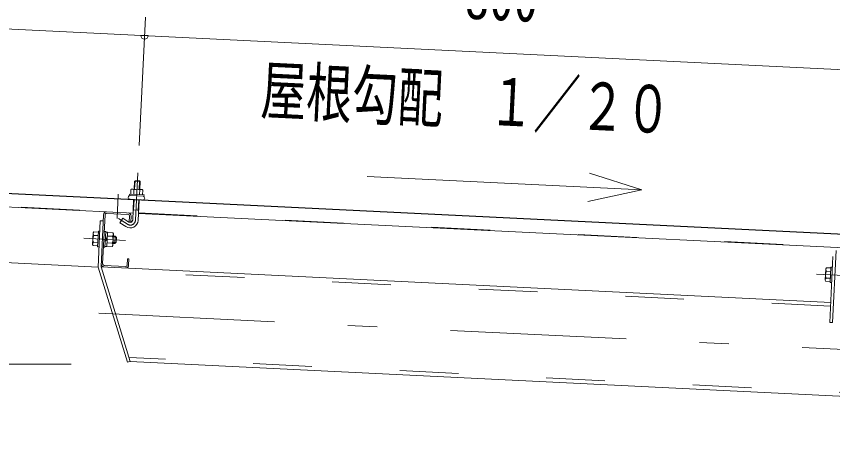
# Model space of a CAD drawing. Units: millimetres, scale not verified. Extents: x -25898 to 25908, y -10500 to 10500.
# Drawn here: x 16338 to 18564, y 7157 to 8298 of the extents above; entities that cross this region are included whole.
import ezdxf
from ezdxf.enums import TextEntityAlignment as Align

# ---------------------------------------------------------------- set-up
doc = ezdxf.new("R2010")
doc.units = ezdxf.units.MM
doc.header["$LTSCALE"] = 40
doc.linetypes.add('USER2', pattern=[10, 4, -6])
doc.linetypes.add('USER3', pattern=[24, 12, -5, 2, -5])
for name, color, linetype, lineweight in [('0-6_2-02BOLD', 7, 'Continuous', 18), ('0-7_2-12HIDDEN', 3, 'USER2', 18), ('0-8_2-22CENTER', 3, 'USER3', 18), ('0-9_2-42THIN', 4, 'Continuous', 18), ('0-A_2-52DIM', 3, 'Continuous', 18)]:
    doc.layers.add(name, color=color, linetype=linetype, lineweight=lineweight)
doc.styles.add('ＭＳ ゴシック', font='')
doc.styles.get('ＭＳ ゴシック').set_extended_font_data('MS Gothic')

msp = doc.modelspace()

# ---------------------------------------------------------------- linework, layer by layer
at = {"layer": '0-6_2-02BOLD'}
for p, q in [((20835.1, 7593.25), (15807.89, 7839.12)), ((15807.96, 7840.37), (20835.16, 7594.5)), ((16660.13, 7848.84), (16675.11, 7848.11)), ((16657.75, 7812.82), (16658.38, 7825.61)), ((16674.59, 7824.82), (16673.96, 7812.03)), ((16655.85, 7761.35), (15950.95, 7795.83)), ((16654.93, 7742.47), (16657.62, 7797.56)), ((16672.61, 7796.83), (16669.91, 7741.74)), ((16671.28, 7769.9), (16656.31, 7770.63)), ((16568.62, 7615.44), (16575.55, 7757.27)), ((16579.55, 7757.08), (16573, 7623.23)), ((16583.74, 7760.88), (16642.67, 7757.99)), ((18653.46, 7663.65), (16670.84, 7760.62)), ((16581.23, 7709.44), (16586.22, 7709.19)), ((16600.68, 7707.75), (16586.19, 7708.46)), ((16559.84, 7681.57), (16547.85, 7682.16)), ((16548.77, 7700.9), (16560.76, 7700.31)), ((16580.03, 7684.97), (16585.27, 7689.72)), ((16585.51, 7694.71), (16580.28, 7689.96)), ((16599.31, 7679.64), (16584.81, 7680.35)), ((16585.73, 7699.09), (16600.22, 7698.38)), ((16559.26, 7669.72), (16563.26, 7669.52)), ((16579.24, 7668.74), (16575.24, 7668.93)), ((15917.62, 7645.77), (16560.59, 7614.31)), ((16568.62, 7615.44), (18558.24, 7518.13)), ((16576.81, 7619.05), (16635.74, 7616.17)), ((18558.37, 7602.61), (18546.38, 7603.2)), ((18545.47, 7584.46), (18557.45, 7583.87)), ((18556.87, 7572.02), (18560.87, 7571.82))]:
    msp.add_line(p, q, dxfattribs=at)
for points in [[(16659.06, 7826.84), (16660.13, 7848.84), (16661.44, 7850.03), (16673.92, 7849.43), (16675.11, 7848.11), (16674.04, 7826.1)], [(16682.08, 7811.63), (16682.7, 7824.42), (16680.59, 7825.78), (16652.5, 7827.16), (16650.27, 7826.01), (16649.64, 7813.22)], [(16644.82, 7737.28), (16628.44, 7747.83), (16620.31, 7735.23), (16636.69, 7724.67)], [(16646.47, 7753.8), (16645.64, 7736.82), (16649.64, 7736.63), (16650.47, 7753.61)], [(16560.56, 7614.42), (16566.73, 7740.67), (16574.73, 7740.29)], [(16561.21, 7709.68), (16549.22, 7710.27), (16547.34, 7707.34), (16545.8, 7675.88)], [(16559.26, 7669.72), (16561.34, 7712.16), (16565.33, 7711.97)], [(16579.24, 7668.74), (16581.32, 7711.19), (16577.32, 7711.38)], [(16586.22, 7709.19), (16584.31, 7670.24), (16579.32, 7670.48)], [(16584.36, 7670.97), (16598.84, 7670.26), (16600.73, 7673.19), (16602.27, 7704.65), (16600.68, 7707.75)], [(16601.99, 7698.91), (16606.98, 7698.67), (16606, 7678.69), (16601.01, 7678.94)], [(16606.98, 7698.67), (16610.55, 7694.74), (16609.93, 7682.25), (16606, 7678.69)], [(16545.8, 7675.88), (16547.39, 7672.78), (16559.38, 7672.2)], [(18564.35, 7642.98), (18555.55, 7463.2), (18563.55, 7462.8), (18573.17, 7659.57)], [(16639.93, 7619.96), (16640.75, 7636.94), (16644.75, 7636.75), (16643.92, 7619.77)], [(16560.56, 7614.42), (16640.82, 7355.15), (16648.46, 7357.51)], [(20738.71, 7157.18), (16648.55, 7357.23), (16568.62, 7615.43)], [(18556.87, 7572.02), (18558.95, 7614.46), (18562.95, 7614.27)], [(18544.95, 7609.64), (18543.41, 7578.18), (18545, 7575.08), (18557, 7574.5)], [(18558.83, 7611.98), (18546.84, 7612.57), (18544.95, 7609.64)]]:
    msp.add_lwpolyline(points, dxfattribs=at)
msp.add_lwpolyline([(16645.88, 7813.4), (16645.69, 7809.41), (16685.64, 7807.45), (16685.83, 7811.45)], close=True, dxfattribs=at)
for centre, radius, start, end in [((16654.03, 7819.89), 7.19, 52.81573, 112.81573), ((16665.23, 7799.63), 26.87, 69.61203, 104.78795), ((16678.36, 7818.7), 7.19, 61.58424, 121.58424), ((16647.94, 7804.29), 5, 87.1998, 267.1998), ((16682.9, 7802.58), 5, 267.20061, 87.20061), ((16583.55, 7756.88), 8, 87.1973, 177.1973), ((16583.55, 7756.88), 4, 87.1973, 177.1973), ((16642.48, 7754), 4, 357.2092, 87.20122), ((16642.48, 7754), 8, 357.20143, 87.20122), ((16648.38, 7742.79), 21.56, 237.2, 357.2), ((16648.38, 7742.79), 6.57, 237.2, 357.2), ((16554.44, 7705.32), 7.19, 177.19905, 217.92587), ((16595.01, 7703.33), 7.19, 316.47223, 357.19905), ((16553.06, 7677.2), 7.19, 136.47223, 177.19905), ((16572.68, 7690.33), 26.15, 156.17365, 198.22446), ((16575.38, 7690.2), 26.15, 336.17365, 18.22446), ((16593.63, 7675.22), 7.19, 357.19905, 37.92587), ((16577, 7623.04), 8, 177.1973, 267.18845), ((16577, 7623.04), 4, 177.1973, 267.18845), ((16635.93, 7620.16), 8, 267.19952, 357.20207), ((16635.93, 7620.16), 4, 267.19952, 357.2092), ((18570.3, 7592.63), 26.15, 156.17365, 198.22446), ((18552.05, 7607.62), 7.19, 177.19905, 217.92587), ((18550.67, 7579.5), 7.19, 136.47223, 177.19905)]:
    msp.add_arc(centre, radius, start, end, dxfattribs=at)
at = {"layer": '0-7_2-12HIDDEN'}
for p, q in [((15951.01, 7797.08), (16655.91, 7762.6)), ((16670.9, 7761.87), (18653.52, 7664.9)), ((18557.73, 7507.64), (16571.92, 7604.76)), ((20739.23, 7167.67), (16645.24, 7367.9))]:
    msp.add_line(p, q, dxfattribs=at)
at = {"layer": '0-8_2-22CENTER'}
for p, q in [((16668.74, 7871.35), (16662.42, 7742.1)), ((16612.59, 7746.95), (16615.84, 7813.37)), ((16640.76, 7730.97), (16616.07, 7746.88)), ((16521.6, 7692.84), (16635.21, 7687.27)), ((18632.82, 7589.57), (18519.21, 7595.14)), ((16562.41, 7488.59), (20744.92, 7284.03))]:
    msp.add_line(p, q, dxfattribs=at)
msp.add_arc((16648.38, 7742.79), 14.06, 237.2, 357.2, dxfattribs=at)
at = {"layer": '0-9_2-42THIN'}
for p, q in [((16661.44, 7850.03), (16660.31, 7826.78)), ((16672.79, 7826.16), (16673.93, 7849.42)), ((16657.56, 7770.57), (16658.87, 7797.5)), ((16656.07, 7765.97), (16657.56, 7770.57)), ((16601.14, 7681.43), (16608.63, 7681.07)), ((16609.36, 7696.05), (16601.87, 7696.42))]:
    msp.add_line(p, q, dxfattribs=at)
msp.add_lwpolyline([(16671.36, 7796.89), (16670.04, 7769.96), (16671.06, 7765.23)], dxfattribs=at)
at = {"layer": '0-A_2-52DIM'}
for p, q in [((20682.28, 8050.51), (15738.19, 8292.3)), ((16672.41, 7946.26), (16689.5, 8295.84)), ((16697.06, 8245.91), (16677.06, 8245.91)), ((17896.49, 7792.98), (18043.1, 7824.68)), ((16487.65, 7349.93), (14233.28, 7349.93))]:
    msp.add_line(p, q, dxfattribs=at)
msp.add_lwpolyline([(17294, 7861.31), (18043.1, 7824.68), (17900.28, 7870.53)], dxfattribs=at)
msp.add_arc((16687.06, 8245.91), 10, 180, 0, dxfattribs=at)

# ---------------------------------------------------------------- texts
at = {"layer": '0-A_2-52DIM', "color": 7, "style": 'ＭＳ ゴシック'}
for s, width, p in [('800', 0.75, (17557.06, 8253.41)), ('屋根勾配\u3000１／２０', 0.7, (17000.12, 7993.93))]:
    msp.add_text(s, height=130.2, rotation=357.2, dxfattribs=dict(at, width=width)).set_placement(p, align=Align.BOTTOM_LEFT)

doc.saveas('drawing.dxf')
